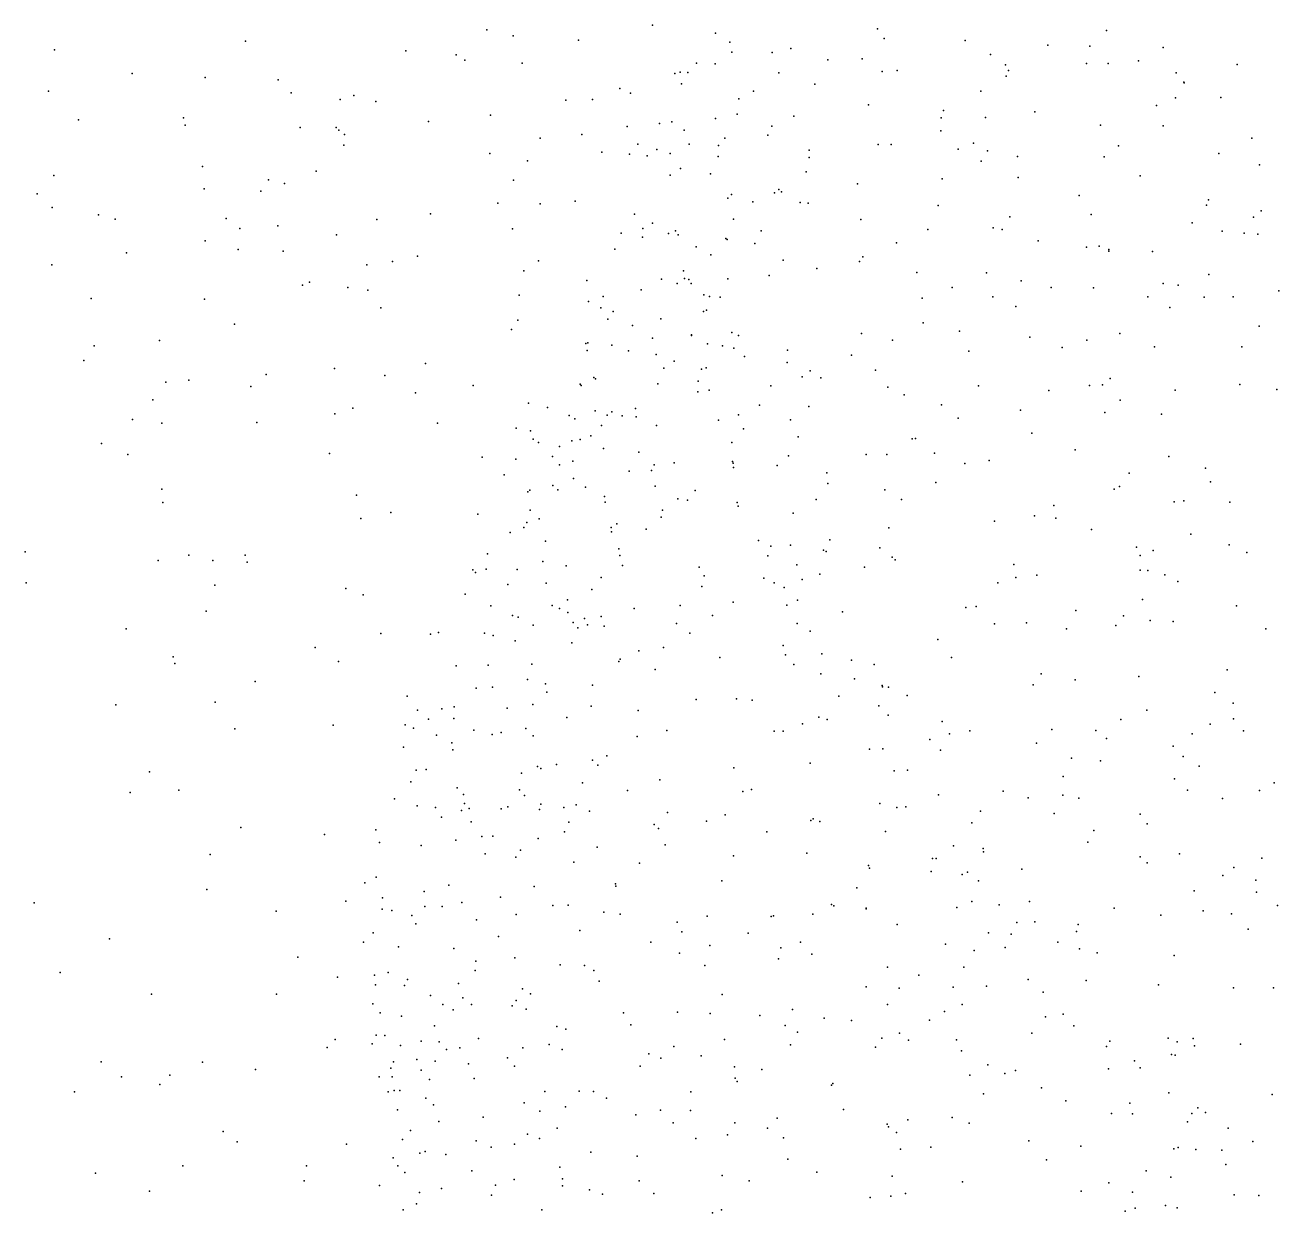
# Model space of a CAD drawing. Header units: metres. Extents: x -25 to 25, y -27.7 to 27.8.
# Drawn here: x -8.985 to -7.572, y -4.011 to -2.673 of the extents above; entities that cross this region are included whole.
import ezdxf

# ---------------------------------------------------------------- set-up
doc = ezdxf.new("R2010")
doc.units = ezdxf.units.M

msp = doc.modelspace()

# ---------------------------------------------------------------- linework, layer by layer
for p in [(-8.4648, -2.678, 2.9682), (-8.4351, -2.6847, 4.7216), (-8.2782, -2.6726, 14.011), (-8.2072, -2.6818, -6.7585), (-8.0244, -2.6769, 14.1461), (-7.7665, -2.6788, 19.264), (-8.7369, -2.6906, 2.7207), (-8.3617, -2.6895, 23.8648), (-8.1908, -2.692, 20.6637), (-8.0172, -2.6878, -10.0457), (-7.9259, -2.6901, 13.8812), (-7.8326, -2.6952, 16.4652), (-7.7854, -2.6963, -7.781), (-7.7028, -2.6978, -7.8459), (-8.9521, -2.7006, -4.893), (-8.5563, -2.7015, -6.5484), (-8.4995, -2.7063, 23.6823), (-8.4895, -2.7122, 21.1731), (-8.1888, -2.7031, -7.1324), (-8.1431, -2.7035, -7.3124), (-8.1221, -2.699, 13.8078), (-8.0807, -2.7119, -6.3151), (-8.0417, -2.7106, -6.2468), (-7.8974, -2.7057, 16.9254), (-7.7305, -2.7128, -17.5725), (-8.4251, -2.7154, 14.034), (-8.2531, -2.727, 24.1833), (-8.2468, -2.7258, 25.7743), (-8.2385, -2.726, -6.4181), (-8.2287, -2.7155, -6.9725), (-8.2077, -2.7162, 17.5384), (-8.1358, -2.7265, 4.2825), (-8.0194, -2.7248, 26.2006), (-8.0023, -2.7238, -7.569), (-7.8802, -2.7174, -6.0673), (-7.877, -2.7237, -7.7089), (-7.789, -2.716, -6.7013), (-7.7647, -2.7159, -5.9529), (-7.6881, -2.7265, 19.1247), (-7.6192, -2.7169, -5.8198), (-8.8645, -2.7272, 19.6543), (-8.7823, -2.7316, -10.2808), (-8.6999, -2.7342, -6.8986), (-8.2454, -2.7387, 17.9479), (-8.0952, -2.7391, 17.1844), (-7.8795, -2.7301, 16.7534), (-7.6793, -2.7369, -5.8521), (-7.6789, -2.7378, -16.5575), (-8.9588, -2.7469, -7.4267), (-8.6853, -2.7489, -8.7707), (-8.6147, -2.752, 2.8237), (-8.3149, -2.7442, 25.506), (-8.303, -2.7492, 3.1471), (-8.1642, -2.7472, -6.4372), (-7.9081, -2.7472, 19.8946), (-7.6888, -2.7546, -9.9979), (-7.6378, -2.7544, 13.9637), (-8.6301, -2.7566, 21.7027), (-8.5901, -2.7588, -10.172), (-8.3758, -2.7572, 21.0391), (-8.3458, -2.7565, 25.2832), (-8.181, -2.7558, 3.9352), (-8.0347, -2.7623, -6.1942), (-7.9502, -2.7688, -4.0998), (-7.7102, -2.7632, -6.8617), (-8.925, -2.7792, -10.2149), (-8.8068, -2.777, -4.0582), (-8.5306, -2.7814, 21.4108), (-8.4608, -2.7742, -10.0818), (-8.2703, -2.7835, -6.8828), (-8.2565, -2.7815, -6.7692), (-8.2073, -2.778, -6.5405), (-8.1827, -2.7731, -7.2743), (-8.1189, -2.7754, -6.3341), (-7.9529, -2.7773, -6.0729), (-7.9029, -2.7766, 16.2978), (-7.8471, -2.7705, -5.9752), (-8.8047, -2.7854, -7.1164), (-8.6752, -2.7881, 23.2453), (-8.6345, -2.7879, 22.542), (-8.6318, -2.7911, 22.0701), (-8.6251, -2.7958, 4.6449), (-8.3577, -2.7959, 18.927), (-8.3067, -2.7868, 18.684), (-8.2424, -2.7912, -7.1217), (-8.1481, -2.7967, 14.2519), (-8.1437, -2.7864, -7.3884), (-7.9531, -2.7919, -7.663), (-7.7733, -2.7854, -5.8719), (-7.7025, -2.7863, -5.8022), (-8.6261, -2.8079, 19.452), (-8.4048, -2.8, -4.1546), (-8.2945, -2.8068, 18.3722), (-8.2368, -2.8068, -9.9562), (-8.2036, -2.8082, 3.545), (-8.1965, -2.8002, 4.4655), (-8.0237, -2.807, 16.934), (-8.0093, -2.8071, -6.1117), (-7.9165, -2.8058, -6.0029), (-7.7531, -2.8087, -7.8595), (-7.6027, -2.8, 16.4141), (-8.4614, -2.8174, 4.6321), (-8.419, -2.8254, 2.9799), (-8.3351, -2.8157, 24.8775), (-8.3039, -2.8181, -6.6478), (-8.2842, -2.8201, 24.5357), (-8.2733, -2.8128, -6.9919), (-8.2582, -2.8172, -6.6463), (-8.2042, -2.8208, -6.4582), (-8.1016, -2.8137, -6.235), (-8.1016, -2.8217, -6.6625), (-7.9335, -2.8124, -17.2863), (-7.9078, -2.8259, -16.8125), (-7.9006, -2.8144, 13.7667), (-7.8668, -2.8208, -5.9301), (-7.7693, -2.8209, 26.3951), (-7.64, -2.8172, -5.696), (-8.7854, -2.8318, -10.1226), (-8.657, -2.8372, -8.6229), (-8.2466, -2.8342, 25.6362), (-8.1051, -2.8381, -7.5123), (-7.594, -2.8302, -5.6156), (-8.9527, -2.8423, 19.9221), (-8.7108, -2.8469, 22.7819), (-8.6929, -2.8513, 19.6002), (-8.4348, -2.8473, 21.3069), (-8.2583, -2.8419, 18.0729), (-8.2126, -2.8403, -7.2854), (-8.047, -2.8515, 16.4078), (-7.9518, -2.846, -17.0637), (-7.8661, -2.8443, 16.1497), (-7.7284, -2.8425, -5.7436), (-8.9716, -2.8629, -8.0336), (-8.7833, -2.8572, -8.4047), (-8.7194, -2.8596, -9.1207), (-8.1931, -2.8675, 17.1825), (-8.1892, -2.8634, -6.3515), (-8.1405, -2.8618, 25.9023), (-8.1358, -2.8578, 4.118), (-8.1327, -2.8606, 13.6983), (-7.7974, -2.8648, 19.7749), (-8.9546, -2.8781, -9.9527), (-8.4525, -2.8732, -6.8146), (-8.4048, -2.8742, 14.0249), (-8.3654, -2.871, -9.8934), (-8.1649, -2.8717, -6.2844), (-8.1117, -2.8726, -4.112), (-8.1027, -2.8733, -6.1758), (-7.9562, -2.876, 20.1211), (-7.6539, -2.8757, -5.6115), (-7.6516, -2.8696, 14.152), (-7.5921, -2.8819, -5.5355), (-8.9026, -2.8864, -9.5786), (-8.8835, -2.8913, -8.1998), (-8.7587, -2.8904, 23.0008), (-8.5887, -2.8917, 21.8199), (-8.5283, -2.8854, -9.873), (-8.2984, -2.8857, -6.7601), (-8.2781, -2.8959, -7.1691), (-8.1867, -2.8913, 20.8259), (-8.0435, -2.8916, -6.0516), (-7.8756, -2.8886, -5.8443), (-7.7837, -2.8861, -9.9305), (-7.6701, -2.8955, -7.0253), (-7.6009, -2.8892, -7.9851), (-8.7431, -2.9019, -9.3455), (-8.7002, -2.8989, -9.8807), (-8.6342, -2.9088, 23.658), (-8.436, -2.9021, 23.9719), (-8.3133, -2.907, 25.0727), (-8.289, -2.902, -6.6097), (-8.2601, -2.9073, -6.4634), (-8.2522, -2.9046, 3.1876), (-8.2491, -2.9091, -7.2922), (-8.1555, -2.9043, 16.6795), (-7.9679, -2.9029, -7.7053), (-7.8943, -2.9011, 19.9801), (-7.884, -2.903, -7.7813), (-7.6361, -2.9048, -17.42), (-7.6114, -2.9072, 19.3724), (-7.5959, -2.9083, -9.8919), (-8.7824, -2.9158, 2.7812), (-8.2894, -2.9117, 25.3101), (-8.2291, -2.9226, -9.8373), (-8.1955, -2.9132, 17.6267), (-8.1939, -2.9143, -7.3931), (-8.1628, -2.9189, -7.4704), (-8.0032, -2.9181, -9.8887), (-7.8435, -2.9157, -5.7634), (-7.789, -2.9228, -17.1767), (-7.7748, -2.9217, -7.8823), (-8.871, -2.9293, 20.0223), (-8.7452, -2.9254, 19.8317), (-8.6942, -2.9275, 23.4998), (-8.5428, -2.9331, 19.3719), (-8.4066, -2.9381, 14.186), (-8.3204, -2.9251, -6.9744), (-8.2123, -2.9316, 16.537), (-8.1307, -2.9377, 3.9261), (-8.041, -2.9336, -7.6377), (-7.764, -2.9255, -5.6575), (-7.764, -2.9273, 14.2775), (-7.7147, -2.9278, -5.5984), (-8.955, -2.9426, -7.5377), (-8.5999, -2.9427, -8.9443), (-8.5711, -2.9392, 23.8172), (-8.4233, -2.9496, 4.5364), (-8.2431, -2.9494, 25.4753), (-8.0931, -2.9468, -6.0263), (-8.0448, -2.9392, 20.5624), (-7.9802, -2.9516, -5.8759), (-7.9016, -2.9517, -6.9278), (-8.6725, -2.9658, -8.4867), (-8.6648, -2.9623, 22.1745), (-8.3522, -2.9604, 13.8822), (-8.2681, -2.9591, 24.7225), (-8.2502, -2.9637, -6.35), (-8.242, -2.9583, 24.418), (-8.2371, -2.9595, 18.3454), (-8.2344, -2.9638, 14.2807), (-8.1933, -2.9585, -6.8679), (-8.1468, -2.9547, -6.1102), (-7.8628, -2.9609, -5.7126), (-7.7026, -2.964, 16.1929), (-7.6857, -2.9657, -16.9613), (-7.6511, -2.9537, -5.4936), (-8.9106, -2.9806, 4.507), (-8.7829, -2.9813, 23.2378), (-8.6216, -2.9684, -9.2136), (-8.5989, -2.9712, -9.499), (-8.4285, -2.977, -4.1007), (-8.3337, -2.9784, -7.0409), (-8.2909, -2.971, 21.0686), (-8.2202, -2.9767, -6.2327), (-8.2139, -2.9785, 18.1926), (-8.2019, -2.9791, -6.1572), (-7.9742, -2.9802, -7.7355), (-7.9406, -2.9683, -5.788), (-7.8946, -2.9787, -7.7962), (-7.8287, -2.9685, -7.8505), (-7.781, -2.9687, -5.6003), (-7.7198, -2.9787, -5.5194), (-7.6564, -2.9794, -7.9728), (-7.6237, -2.9787, 19.5569), (-7.5722, -2.9721, -8.0296), (-8.5844, -2.9911, 4.5227), (-8.3503, -2.9841, -6.8951), (-8.3363, -2.9914, -6.7573), (-8.3226, -2.9952, -7.1557), (-8.2208, -2.9954, 18.7295), (-8.2172, -2.9938, -7.4207), (-7.8685, -2.9898, 26.1823), (-7.6951, -2.9908, 26.3505), (-8.4299, -3.0052, -9.6484), (-8.3286, -3.0041, -6.6139), (-8.2687, -3.0036, 24.9138), (-7.9733, -3.0082, 26.0134), (-8.7493, -3.0098, 22.5112), (-8.4369, -3.0157, 21.4691), (-8.3007, -3.0111, -7.2632), (-8.2343, -3.0224, 24.2577), (-8.2341, -3.0217, 3.3546), (-8.1889, -3.0189, -7.4884), (-8.1813, -3.0225, -5.993), (-8.0426, -3.0201, -7.6783), (-7.9322, -3.0175, -5.7005), (-7.7515, -3.0201, -7.924), (-7.5943, -3.0118, 16.3285), (-8.9072, -3.0342, -7.9492), (-8.8337, -3.028, -7.3172), (-8.3532, -3.0314, -6.9135), (-8.351, -3.0306, -6.8243), (-8.3238, -3.0334, -6.4612), (-8.2781, -3.0254, -7.3382), (-8.2163, -3.0319, 13.8163), (-8.1993, -3.034, 3.6494), (-8.1866, -3.0367, 17.378), (-8.0078, -3.0278, 13.7246), (-7.853, -3.0244, -5.6013), (-7.8164, -3.0358, -5.5383), (-7.7887, -3.0277, 13.8647), (-7.7126, -3.0351, -5.4195), (-7.6141, -3.0353, -5.3264), (-8.9188, -3.0507, -7.6826), (-8.3518, -3.0392, -6.9982), (-8.3051, -3.0398, -6.381), (-8.274, -3.0437, -6.1867), (-8.2538, -3.0515, -6.0875), (-8.1745, -3.0461, 20.8152), (-8.1261, -3.0389, 18.4555), (-8.0537, -3.0445, -5.8056), (-7.9216, -3.0402, -4.0218), (-8.7136, -3.0662, -8.3274), (-8.6366, -3.0596, 20.0109), (-8.5338, -3.0539, -8.6538), (-8.2655, -3.0591, -4.0841), (-8.2231, -3.0603, 25.3333), (-8.2176, -3.0589, 4.2073), (-8.1264, -3.0529, -5.8867), (-8.1003, -3.0622, 25.7324), (-8.027, -3.0614, -9.7533), (-8.8266, -3.0749, -8.1133), (-8.8007, -3.0729, 20.2088), (-8.7308, -3.0798, 23.5072), (-8.5799, -3.0675, -7.053), (-8.4804, -3.0789, -9.4063), (-8.3597, -3.0771, -6.7709), (-8.3585, -3.0786, -7.0736), (-8.3442, -3.0698, -7.158), (-8.3422, -3.0713, -6.5449), (-8.2723, -3.077, -7.3906), (-8.2268, -3.074, -9.6822), (-8.1446, -3.079, 17.9884), (-8.1093, -3.0691, -7.6266), (-8.0883, -3.07, 18.6124), (-7.9108, -3.0792, -5.5874), (-7.7856, -3.0786, -5.4283), (-7.771, -3.0781, -4.0311), (-7.7625, -3.0709, 16.0981), (-7.6162, -3.0776, -5.268), (-8.5453, -3.087, 19.8603), (-8.227, -3.0859, -7.4801), (-8.2142, -3.084, -5.9447), (-8.013, -3.0807, -5.7039), (-7.9944, -3.0892, -7.7719), (-7.8315, -3.0845, -7.8735), (-7.689, -3.0842, -5.3219), (-7.5746, -3.0833, 26.3905), (-8.8412, -3.0948, 22.9079), (-8.6158, -3.1044, -4.1074), (-8.418, -3.0988, -6.9751), (-8.3966, -3.1036, 19.3386), (-8.3427, -3.1072, -6.2262), (-8.3238, -3.1083, 16.6906), (-8.2972, -3.1045, 3.2137), (-8.1574, -3.1011, 25.5222), (-8.1021, -3.1026, 18.824), (-7.9524, -3.1005, 16.0533), (-7.8634, -3.1066, 20.1604), (-7.7511, -3.0952, 14.0199), (-8.8642, -3.1172, -4.1525), (-8.831, -3.1211, 23.1741), (-8.724, -3.1203, 22.3098), (-8.6361, -3.1107, 22.0403), (-8.5206, -3.1211, 21.7448), (-8.3719, -3.1124, -6.7056), (-8.3658, -3.1165, -6.6139), (-8.3293, -3.1122, -6.1487), (-8.3122, -3.1128, -6.0746), (-8.2967, -3.1141, 16.3055), (-8.2036, -3.1178, 19.011), (-8.1814, -3.112, -7.5625), (-8.1225, -3.1174, 17.8334), (-7.9337, -3.1154, -7.0254), (-7.7683, -3.1092, -5.3595), (-7.7044, -3.1109, -7.1412), (-8.4317, -3.1268, -9.0175), (-8.4157, -3.1299, 21.3465), (-8.3476, -3.1355, 16.5025), (-8.3356, -3.124, -7.2886), (-8.2736, -3.124, 17.0117), (-8.1756, -3.1277, -5.829), (-8.1139, -3.1367, -5.7415), (-7.8505, -3.1324, -5.4288), (-8.8992, -3.1443, 20.3588), (-8.4126, -3.1393, -8.7795), (-8.4067, -3.1431, 3.0054), (-8.383, -3.1476, -6.7777), (-8.3689, -3.1411, 4.3661), (-8.3596, -3.1395, 21.1475), (-8.3332, -3.1499, -6.0176), (-8.1888, -3.1429, 13.949), (-7.9854, -3.1388, 20.5049), (-7.9819, -3.1386, 18.5167), (-8.8694, -3.1565, 4.4108), (-8.6421, -3.1554, 23.7492), (-8.47, -3.1595, -4.0835), (-8.4321, -3.1617, 19.7513), (-8.391, -3.1586, 19.5563), (-8.3679, -3.1639, -6.1109), (-8.2934, -3.154, -7.4059), (-8.1879, -3.1645, 17.2292), (-8.1247, -3.1582, 17.493), (-8.0372, -3.1566, -4.0433), (-8.014, -3.1564, 18.2825), (-7.9603, -3.1551, 18.7028), (-7.8986, -3.1632, -7.871), (-7.8019, -3.1514, -7.9216), (-7.6964, -3.1587, -5.2327), (-8.3829, -3.1683, -7.0267), (-8.3046, -3.1754, -5.942), (-8.2791, -3.1746, 19.2548), (-8.2761, -3.1683, 9.2481), (-8.2539, -3.166, 3.7513), (-8.1871, -3.1662, -6.9856), (-8.187, -3.1712, 24.3629), (-8.1375, -3.1689, -7.655), (-8.0815, -3.1772, -7.7301), (-7.9261, -3.1665, -5.4802), (-7.7411, -3.1776, -7.9645), (-7.6548, -3.1718, -8.0117), (-8.4454, -3.1794, -8.6021), (-8.3906, -3.1916, -6.9242), (-8.3671, -3.1836, -9.248), (-8.2753, -3.1921, 4.0114), (-8.0805, -3.1893, -9.5879), (-7.9587, -3.1881, -7.8426), (-7.7517, -3.1925, -9.6158), (-7.6492, -3.1873, 16.2051), (-8.8312, -3.1956, -7.7213), (-8.6116, -3.2023, -7.1767), (-8.4187, -3.1985, -6.4318), (-8.4164, -3.1966, -6.2191), (-8.3849, -3.1963, -7.0934), (-8.3536, -3.1934, -7.2951), (-8.3323, -3.2038, 9.425), (-8.2495, -3.2065, -4.1469), (-8.2299, -3.1971, -5.8111), (-8.0936, -3.2071, -5.6392), (-8.0162, -3.1962, 18.1116), (-7.9974, -3.2073, 18.9772), (-7.758, -3.1955, -5.2437), (-8.83, -3.2106, 22.5681), (-8.4161, -3.2194, 24.0285), (-8.3313, -3.2103, -7.3644), (-8.2669, -3.2192, -9.4098), (-8.2386, -3.2081, -7.5402), (-8.1829, -3.2108, 24.7586), (-8.1817, -3.2148, 25.1148), (-7.8257, -3.2139, 25.9862), (-7.6904, -3.21, -5.1674), (-7.6792, -3.2088, 26.1936), (-7.6277, -3.2101, 19.8932), (-8.6069, -3.2286, 4.4034), (-8.5732, -3.2218, 2.9541), (-8.4748, -3.2238, -7.0816), (-8.4197, -3.2333, -6.6386), (-8.4057, -3.2289, -6.7603), (-8.3185, -3.2348, 3.4342), (-8.2683, -3.2272, 20.9512), (-8.1196, -3.2227, 16.0271), (-7.8927, -3.2317, -9.5553), (-7.8478, -3.2257, 13.9606), (-7.8236, -3.2282, -5.2931), (-8.4386, -3.2443, 21.4801), (-8.4231, -3.2386, -6.1131), (-8.3246, -3.2388, 16.8607), (-8.3243, -3.2438, -5.8943), (-8.2852, -3.2407, -9.0162), (-8.0119, -3.2391, 20.6342), (-7.7835, -3.2411, -7.958), (-7.6713, -3.2463, -9.4889), (-8.3988, -3.2541, -7.0286), (-8.3159, -3.2627, 3.8679), (-8.1588, -3.2535, 9.4705), (-8.1446, -3.26, -5.6472), (-8.1228, -3.2588, 14.2179), (-8.0783, -3.2526, -5.5775), (-8.022, -3.2617, 25.5501), (-7.7327, -3.2609, -4.3246), (-7.6284, -3.2584, -8.0359), (-8.9852, -3.2661, 20.46), (-8.8353, -3.2758, 23.1909), (-8.8007, -3.2698, -4.2342), (-8.7736, -3.276, 20.3759), (-8.7373, -3.2699, -7.4702), (-8.7349, -3.2777, -7.892), (-8.4639, -3.2684, -6.4283), (-8.4016, -3.277, -5.9682), (-8.3151, -3.2704, -7.4393), (-8.148, -3.2706, -7.6812), (-8.0854, -3.2642, -7.7493), (-8.0826, -3.266, 25.3844), (-8.0081, -3.2723, 17.9667), (-8.0047, -3.2752, 13.9487), (-7.7285, -3.2705, 18.7019), (-7.7138, -3.2646, -7.9989), (-7.6082, -3.2669, -7.2906), (-8.4807, -3.2864, -6.2687), (-8.4776, -3.2895, 20.0757), (-8.4656, -3.2858, -6.5285), (-8.4305, -3.2863, -4.2219), (-8.3754, -3.2821, 9.6591), (-8.3121, -3.2815, -5.832), (-8.2257, -3.2834, -7.5863), (-8.1153, -3.281, 24.4639), (-8.0894, -3.2915, 9.1989), (-8.0393, -3.2836, -5.4983), (-7.871, -3.2806, -7.916), (-7.7284, -3.287, -5.1152), (-7.7199, -3.2874, 18.3866), (-8.984, -3.3012, -4.3007), (-8.7713, -3.3037, 23.4173), (-8.4412, -3.3029, -6.7953), (-8.3979, -3.3016, -7.1416), (-8.3359, -3.295, 9.0851), (-8.2227, -3.3052, 9.706), (-8.2198, -3.2932, -5.7013), (-8.1525, -3.2959, 24.9588), (-8.141, -3.301, -9.1697), (-8.1093, -3.2973, 20.7528), (-7.889, -3.3013, 20.4838), (-7.8687, -3.295, 16.0698), (-7.8452, -3.2924, -5.2472), (-7.7006, -3.2923, 20.1309), (-7.6863, -3.2995, -9.3147), (-8.6236, -3.3074, -7.3104), (-8.6042, -3.3148, -8.1479), (-8.4892, -3.3139, -6.1732), (-8.3738, -3.3202, 3.261), (-8.3466, -3.3087, 3.6596), (-8.1299, -3.3065, -8.9588), (-7.7259, -3.3201, 18.9146), (-8.7813, -3.3332, 22.4201), (-8.4602, -3.3271, -6.0042), (-8.3913, -3.3267, 4.2254), (-8.3831, -3.3299, -5.8789), (-8.3736, -3.3346, -7.3219), (-8.2989, -3.3299, -7.5138), (-8.2469, -3.3266, 17.03), (-8.1871, -3.3228, 19.4661), (-8.1268, -3.3262, -4.4912), (-8.1147, -3.3208, -8.8019), (-8.0642, -3.334, 17.594), (-7.925, -3.329, -5.3125), (-7.9135, -3.328, -9.2461), (-7.8012, -3.3323, 25.7882), (-7.62, -3.327, 18.5107), (-8.4359, -3.3379, -7.1892), (-8.4296, -3.3397, -7.0272), (-8.3674, -3.3457, 19.9727), (-8.3546, -3.3415, -4.3622), (-8.3515, -3.3485, -5.7969), (-8.336, -3.3391, -7.4301), (-8.2512, -3.347, 24.1364), (-8.2106, -3.3381, -8.6531), (-8.1152, -3.3471, -7.1613), (-7.8928, -3.3475, -5.2464), (-7.8565, -3.3463, -4.5916), (-7.7475, -3.3382, -9.008), (-7.7174, -3.3435, 18.2207), (-7.6915, -3.3447, -8.0298), (-8.8713, -3.3531, 22.7812), (-8.5843, -3.3583, 23.7946), (-8.5283, -3.3591, -6.3069), (-8.5193, -3.3571, -6.4503), (-8.4676, -3.358, 9.2875), (-8.4577, -3.3604, -6.8568), (-8.4125, -3.349, 16.3881), (-8.3621, -3.3519, 16.7488), (-8.3327, -3.3501, 16.1498), (-8.2362, -3.3578, -5.6574), (-8.1006, -3.3557, -7.7594), (-7.8115, -3.353, 19.0878), (-7.7561, -3.3493, -5.0742), (-7.587, -3.3531, -4.918), (-8.6583, -3.3739, -7.7089), (-8.433, -3.3665, -5.9135), (-8.3691, -3.3688, 21.0913), (-8.2656, -3.3739, 8.8266), (-8.131, -3.3719, -5.5202), (-7.9564, -3.3651, -7.8884), (-8.8185, -3.3846, 4.3761), (-8.6321, -3.3899, 2.9637), (-8.3161, -3.3898, 9.8363), (-8.3144, -3.3871, -4.5056), (-8.2937, -3.3779, -8.4836), (-8.2023, -3.3851, -5.5979), (-8.1281, -3.3822, 16.0348), (-8.0873, -3.3812, 24.6822), (-8.0538, -3.3882, -5.4141), (-7.941, -3.3854, -7.27), (-8.8163, -3.3922, 2.9245), (-8.4995, -3.3945, -6.6476), (-8.4634, -3.3938, 21.7507), (-8.4143, -3.3927, 21.2593), (-8.2752, -3.3989, -7.5641), (-8.1188, -3.3933, 17.2414), (-8.0885, -3.4036, 24.8539), (-8.0285, -3.393, 25.2573), (-7.84, -3.4037, 25.6013), (-7.6306, -3.399, 25.8894), (-8.7258, -3.4125, -4.3303), (-8.4585, -3.4187, -6.9874), (-8.419, -3.4102, -7.1683), (-8.3988, -3.415, 3.5281), (-8.3458, -3.4163, -7.4359), (-8.0505, -3.4095, 8.9666), (-8.0193, -3.4168, 9.1194), (-8.0188, -3.4183, 9.2985), (-8.0123, -3.4189, -7.8495), (-7.8491, -3.4161, -5.1201), (-7.8017, -3.4106, -7.3616), (-7.73, -3.4067, -5.0001), (-8.5546, -3.4288, -6.2431), (-8.4767, -3.42, -4.467), (-8.3973, -3.4244, 3.7614), (-8.2288, -3.4327, -7.6258), (-8.1833, -3.4318, -7.6821), (-8.1658, -3.4332, -5.5213), (-8.068, -3.4289, 17.3971), (-7.9913, -3.4281, 19.3705), (-7.6446, -3.4248, -4.9074), (-8.8829, -3.4388, -4.3611), (-8.771, -3.4356, 23.3196), (-8.5428, -3.4446, -6.4786), (-8.5157, -3.4432, -7.9629), (-8.5015, -3.4409, -5.9762), (-8.4421, -3.4423, -7.3541), (-8.4131, -3.4382, 4.1133), (-8.3472, -3.4402, -5.7423), (-8.2943, -3.4449, -4.6676), (-8.023, -3.4396, 24.4214), (-7.7209, -3.4445, 20.4344), (-7.6237, -3.4367, 19.0136), (-8.6379, -3.4615, 23.5928), (-8.5568, -3.461, -6.3609), (-8.5307, -3.4547, -6.0688), (-8.5022, -3.4541, -6.73), (-8.3745, -3.4528, -7.3666), (-8.1092, -3.4602, -8.515), (-8.0908, -3.4526, -7.7796), (-8.0814, -3.4551, -5.4039), (-8.0126, -3.4502, -4.8273), (-7.9518, -3.4573, -8.6131), (-7.7505, -3.4551, 16.124), (-7.6497, -3.4605, 25.7368), (-7.6234, -3.4544, -8.6839), (-8.7487, -3.4656, 20.4588), (-8.5473, -3.4649, 20.2924), (-8.5215, -3.4728, -6.6424), (-8.4793, -3.4673, -6.9137), (-8.4588, -3.472, -7.0854), (-8.4488, -3.4698, -5.8641), (-8.421, -3.4652, 3.1577), (-8.4128, -3.4734, -7.2317), (-8.2954, -3.4743, 24.0043), (-8.2621, -3.4675, -5.6233), (-8.141, -3.4684, 20.8068), (-8.1308, -3.4684, -5.4555), (-7.9436, -3.4712, 20.6668), (-7.9207, -3.468, -7.9168), (-7.828, -3.4664, -5.0541), (-7.7785, -3.4677, 19.2213), (-7.67, -3.4714, 0.4654), (-7.6121, -3.4679, 20.2819), (-8.5589, -3.4864, -6.1765), (-8.5044, -3.4816, -7.6941), (-8.503, -3.4894, 9.8117), (-8.0337, -3.4885, -5.3213), (-8.0184, -3.4882, 24.2514), (-7.9656, -3.4776, 17.6742), (-7.9535, -3.4898, -5.2106), (-7.8454, -3.4818, -7.9639), (-7.7664, -3.4767, -8.0187), (-7.6912, -3.4853, -4.8451), (-8.3459, -3.5008, -8.0356), (-8.3296, -3.496, -7.5062), (-7.8059, -3.4986, 0.223), (-7.7732, -3.5016, -4.9666), (-7.68, -3.4969, 0.0371), (-8.8449, -3.514, 22.8181), (-8.5443, -3.5123, -6.5754), (-8.5332, -3.5115, 9.5743), (-8.4257, -3.5158, 8.9599), (-8.4076, -3.5081, 16.641), (-8.4039, -3.5105, -7.5646), (-8.3864, -3.5057, -5.7545), (-8.3398, -3.5067, -5.6972), (-8.1864, -3.5097, -5.5021), (-8.1003, -3.5044, 19.5996), (-8.0059, -3.513, 25.0814), (-7.9907, -3.5121, -7.8766), (-7.6619, -3.5078, -4.8506), (-8.5503, -3.5254, -6.0567), (-8.4982, -3.5322, -6.8952), (-8.3569, -3.5266, -7.7869), (-8.2697, -3.5231, -7.4679), (-7.8154, -3.5195, 0.4852), (-7.6898, -3.5222, -7.5163), (-7.5774, -3.5265, -4.7374), (-8.8669, -3.5374, 20.5388), (-8.812, -3.5347, 22.6061), (-8.5688, -3.5444, -6.4679), (-8.491, -3.5395, 9.1468), (-8.428, -3.5346, 3.4238), (-8.4224, -3.5407, -4.7035), (-8.3062, -3.5352, -5.6335), (-8.1763, -3.5362, -7.7028), (-8.1667, -3.534, -8.2562), (-7.9557, -3.54, -4.9705), (-7.883, -3.536, -5.0775), (-7.8549, -3.5435, -8.4406), (-7.8157, -3.5403, 20.6082), (-7.7977, -3.5437, -8.0042), (-7.6754, -3.5348, -8.0589), (-7.6356, -3.544, 19.2042), (-7.5941, -3.535, -8.0874), (-8.5435, -3.5523, 22.0729), (-8.5227, -3.5545, -6.7705), (-8.4934, -3.5576, -6.9739), (-8.49, -3.5498, -5.8863), (-8.4846, -3.5553, 16.2529), (-8.4488, -3.5559, 3.0309), (-8.4411, -3.5535, -7.1986), (-8.4056, -3.5564, 21.3815), (-8.4038, -3.5504, -7.3093), (-8.3782, -3.5545, -7.3864), (-8.3642, -3.5513, 21.1698), (-8.349, -3.5585, -7.4712), (-8.2614, -3.56, 20.9662), (-8.022, -3.5497, -5.2606), (-8.0028, -3.5544, 24.8251), (-7.9928, -3.5534, -8.3506), (-7.9085, -3.5586, 19.451), (-8.516, -3.5652, 9.3091), (-8.4824, -3.5703, -7.0758), (-8.3726, -3.571, -5.6989), (-8.2764, -3.5736, 9.9716), (-8.2172, -3.5699, 15.9733), (-8.1964, -3.5626, -7.9935), (-8.0998, -3.569, 9.7087), (-8.0972, -3.5671, -7.7831), (-8.0894, -3.5701, -7.7636), (-7.9182, -3.5717, -7.9268), (-7.8256, -3.5612, -4.9781), (-7.7285, -3.5619, -0.1207), (-7.7205, -3.5728, -4.9734), (-8.7421, -3.5769, 23.2375), (-8.6479, -3.5848, 22.2921), (-8.5898, -3.5795, -6.2504), (-8.4704, -3.5871, 4.3291), (-8.4581, -3.5866, -5.7992), (-8.3774, -3.5816, 23.8508), (-8.2713, -3.5779, 20.0359), (-8.1493, -3.5817, -5.4069), (-8.0154, -3.5812, 8.8206), (-7.7807, -3.5803, 25.4058), (-8.5857, -3.5938, -6.4068), (-8.539, -3.5972, -5.9608), (-8.4998, -3.591, 23.6994), (-8.4269, -3.6023, 21.8617), (-8.4071, -3.5893, 21.6403), (-8.3406, -3.5989, -5.6379), (-8.2639, -3.5964, -5.5403), (-7.9388, -3.5977, 0.6145), (-7.9055, -3.6006, -7.7874), (-7.7877, -3.5933, -4.9074), (-8.7767, -3.6072, 2.906), (-8.4666, -3.6065, 20.3129), (-8.4323, -3.6103, 3.2436), (-8.3668, -3.616, -7.4261), (-8.2928, -3.617, -4.9216), (-8.1868, -3.6088, -7.6938), (-8.1043, -3.6059, -5.329), (-7.9627, -3.6118, 9.1675), (-7.9584, -3.6118, -8.0891), (-7.9052, -3.6043, 16.0798), (-7.7285, -3.61, -8.0459), (-7.7207, -3.6166, -4.815), (-7.6844, -3.6067, 0.6923), (-7.5915, -3.6115, 20.5027), (-8.0346, -3.6196, -7.8394), (-8.0335, -3.6226, 9.5524), (-7.9642, -3.6266, -7.8994), (-7.9291, -3.6298, 0.1956), (-7.923, -3.6271, 24.4724), (-7.8619, -3.6239, -4.9769), (-7.6354, -3.631, 16.1804), (-7.6232, -3.622, 25.5232), (-8.6023, -3.6391, 20.4238), (-8.5897, -3.6327, -6.3322), (-8.5078, -3.642, -5.8955), (-8.4115, -3.6433, -7.3025), (-8.3199, -3.6403, 8.8025), (-8.3195, -3.6428, 16.8354), (-8.2001, -3.6369, -5.4557), (-8.0477, -3.6449, 19.786), (-7.9108, -3.6368, -5.0339), (-7.5981, -3.6364, -8.2976), (-8.7802, -3.6466, 22.7284), (-8.5825, -3.6563, -6.4639), (-8.5353, -3.6488, 9.4557), (-8.4495, -3.6555, -7.1966), (-7.6679, -3.6481, -4.7323), (-7.5976, -3.6499, -4.652), (-8.9748, -3.6616, 20.5746), (-8.7024, -3.671, 4.4516), (-8.6237, -3.66, -4.6588), (-8.5828, -3.669, -6.1441), (-8.572, -3.6705, -6.064), (-8.5348, -3.6659, -6.772), (-8.5152, -3.6659, -6.8908), (-8.4931, -3.6613, -7.0298), (-8.3905, -3.6649, -5.695), (-8.3732, -3.6644, 10.0547), (-8.3329, -3.6723, -7.5074), (-8.0764, -3.6638, 23.9438), (-8.0738, -3.6651, 19.9443), (-8.0375, -3.6678, -5.1927), (-8.0374, -3.6685, 0.3643), (-7.9351, -3.6671, 24.0731), (-7.9184, -3.6602, 24.6459), (-7.8874, -3.6639, 24.2693), (-7.8532, -3.6601, -0.1695), (-7.7579, -3.6679, -7.9133), (-7.6577, -3.6709, -0.2888), (-7.5737, -3.6648, -7.7676), (-8.5493, -3.6761, 23.4594), (-8.5447, -3.6853, -5.9683), (-8.4765, -3.6808, -5.822), (-8.4317, -3.6748, 3.928), (-8.3146, -3.6746, -5.584), (-8.2503, -3.6834, -5.5079), (-8.2166, -3.6766, 16.9842), (-8.1444, -3.6772, 0.5339), (-8.1418, -3.6764, -5.36), (-8.0975, -3.6744, 17.1603), (-8.0026, -3.6862, -5.1312), (-7.8675, -3.6841, -7.9509), (-7.8474, -3.6832, 25.1897), (-7.7984, -3.6862, 17.6729), (-7.7052, -3.6755, -8.1219), (-7.6256, -3.6743, -8.0792), (-8.5928, -3.6957, -6.2129), (-8.4515, -3.6997, 15.8305), (-8.3601, -3.6929, 21.5306), (-8.2449, -3.6943, -7.6134), (-8.1702, -3.6958, 9.8746), (-7.8995, -3.6955, 24.9817), (-7.8741, -3.6972, -4.9299), (-7.8002, -3.6942, -4.8481), (-7.6068, -3.6914, 17.7946), (-8.8901, -3.7023, -4.5612), (-8.6037, -3.7062, 23.2995), (-8.5643, -3.7114, -6.6026), (-8.502, -3.7132, -6.9714), (-8.2801, -3.7062, 20.2618), (-8.2134, -3.7098, -5.4504), (-8.1336, -3.7123, 8.761), (-8.1112, -3.706, -5.2719), (-7.948, -3.7085, 9.3259), (-7.9157, -3.7155, 8.8071), (-7.8806, -3.7121, 9.0309), (-7.8214, -3.7062, -5.1205), (-7.7969, -3.7136, 20.6833), (-8.6779, -3.7231, 23.1207), (-8.4771, -3.7276, -7.1084), (-8.4332, -3.7238, 4.1281), (-8.2478, -3.7184, 15.8942), (-8.136, -3.7247, 20.1813), (-8.0985, -3.7196, 20.8743), (-7.7769, -3.718, -8.0127), (-7.6903, -3.7212, 25.368), (-8.9457, -3.7403, 4.3785), (-8.5915, -3.7432, -4.7852), (-8.5762, -3.7404, -6.5251), (-8.4781, -3.7379, 16.5617), (-8.3822, -3.7316, -7.3685), (-8.3548, -3.7322, -5.6268), (-8.3441, -3.738, 21.8101), (-8.2191, -3.7325, 21.0235), (-8.0134, -3.7341, 16.0284), (-7.978, -3.7432, 0.8789), (-7.9273, -3.7343, -4.9696), (-8.633, -3.7455, 2.8666), (-8.5904, -3.7543, -6.3795), (-8.5577, -3.7549, 4.4374), (-8.5542, -3.7482, -6.676), (-8.4966, -3.7528, -5.8541), (-8.3383, -3.75, -7.477), (-8.0375, -3.7564, -7.8233), (-8.0002, -3.7578, -5.0639), (-7.9392, -3.7569, 19.9398), (-7.9017, -3.7556, 19.765), (-7.8547, -3.7482, 17.5161), (-7.7894, -3.7492, -4.7956), (-7.7079, -3.7543, -4.6996), (-7.6233, -3.7576, -4.6023), (-7.5782, -3.7577, 19.4721), (-8.8429, -3.7646, 2.8621), (-8.7019, -3.7646, 22.849), (-8.5283, -3.7661, -6.836), (-8.4917, -3.7689, -7.0377), (-8.4316, -3.7719, -5.7398), (-8.4245, -3.7586, -7.2497), (-8.4156, -3.7644, 8.8251), (-8.1998, -3.7652, -7.6597), (-7.8379, -3.7624, -7.9644), (-8.5933, -3.7754, -6.294), (-8.585, -3.7859, -6.468), (-8.5145, -3.7763, 15.6483), (-8.5026, -3.7822, 22.2739), (-8.4822, -3.7765, 2.8981), (-8.4361, -3.7779, 3.5947), (-8.4205, -3.7814, 3.1677), (-8.3107, -3.7858, 21.4111), (-8.2499, -3.7848, -7.5979), (-8.2133, -3.7863, 23.6614), (-8.1203, -3.7818, -5.249), (-8.0133, -3.7765, 9.527), (-7.9492, -3.7843, -5.1838), (-7.9293, -3.7765, -7.9053), (-8.5611, -3.7894, -5.9966), (-8.5239, -3.8004, -5.9081), (-8.3026, -3.7992, -7.534), (-8.1571, -3.7886, 0.8953), (-8.1285, -3.8, 17.0763), (-8.0847, -3.7918, 9.7178), (-8.0537, -3.7943, -5.1139), (-7.9659, -3.7939, -4.977), (-7.8351, -3.7901, 24.8341), (-7.8152, -3.7871, 24.57), (-7.8034, -3.8005, 25.0452), (-8.5897, -3.8109, -6.1867), (-8.5798, -3.8114, -6.1102), (-8.4741, -3.8146, -7.1028), (-8.386, -3.801, -5.668), (-8.3758, -3.8043, 0.5902), (-8.1149, -3.8076, -7.7458), (-8.0197, -3.8142, 17.2028), (-7.9997, -3.8088, -7.8516), (-7.8505, -3.8088, -4.8215), (-7.697, -3.8142, -8.0394), (-7.6689, -3.8147, 17.5801), (-8.6449, -3.8246, 16.0655), (-8.6358, -3.8157, 22.6055), (-8.5942, -3.8208, 9.8264), (-8.5621, -3.8224, -6.6204), (-8.539, -3.8177, 16.4034), (-8.5184, -3.8184, 8.9941), (-8.5102, -3.8272, -6.9085), (-8.4953, -3.825, -6.9922), (-8.4243, -3.8252, -7.2253), (-8.3945, -3.8215, -7.3084), (-8.3801, -3.8272, 23.4315), (-8.254, -3.8235, 10.1644), (-8.1969, -3.8159, 20.3551), (-8.1226, -3.8219, 0.2436), (-8.0269, -3.8245, -5.0399), (-7.9897, -3.8166, -0.0174), (-7.9356, -3.8163, -4.913), (-7.9298, -3.8285, 20.2623), (-7.7666, -3.8238, -4.7136), (-7.7629, -3.8177, 24.3025), (-7.6867, -3.8183, 19.5637), (-7.6673, -3.8229, -4.6058), (-7.6155, -3.8209, -4.549), (-8.8995, -3.841, 20.5662), (-8.7852, -3.8413, 4.5095), (-8.5699, -3.8409, -6.5404), (-8.5437, -3.8382, -6.7142), (-8.5229, -3.8403, -6.8359), (-8.4855, -3.8431, 23.2778), (-8.4417, -3.8363, -5.0082), (-8.2822, -3.8318, -5.5002), (-8.2686, -3.8367, 21.7015), (-8.2234, -3.8343, -5.4209), (-7.7349, -3.8398, 23.8549), (-7.6932, -3.8326, 16.1321), (-7.6892, -3.8336, 25.2267), (-8.8219, -3.8561, 15.2587), (-8.7255, -3.8496, 15.8724), (-8.5731, -3.8482, 10.1417), (-8.5387, -3.8504, 9.3965), (-8.4338, -3.8458, -5.7501), (-8.2922, -3.846, 0.4178), (-8.1857, -3.8464, -7.6521), (-8.1549, -3.8496, -5.2692), (-7.9206, -3.856, 23.6519), (-7.9003, -3.8442, 17.3052), (-7.8812, -3.854, -0.2692), (-7.8689, -3.8507, -7.9237), (-7.7641, -3.8487, 17.4302), (-7.7285, -3.8477, 24.1396), (-8.8765, -3.8577, 15.4662), (-8.8333, -3.8664, 15.615), (-8.586, -3.8577, -6.2684), (-8.5715, -3.8577, 23.0526), (-8.5295, -3.861, -5.9447), (-8.4791, -3.8597, -5.8283), (-8.1848, -3.8592, -5.3531), (-8.1828, -3.8631, 9.9488), (-8.0765, -3.8671, -5.0659), (-8.075, -3.8653, 23.603), (-7.8397, -3.8702, -4.7533), (-8.9294, -3.8746, -4.8395), (-8.5761, -3.8748, -6.4552), (-8.5694, -3.8731, 9.6018), (-8.5627, -3.8731, -6.0593), (-8.5334, -3.8817, 20.508), (-8.3996, -3.8743, 4.1766), (-8.3607, -3.8741, 10.2903), (-8.3445, -3.8742, -7.3794), (-8.3301, -3.8818, -5.5742), (-8.235, -3.8749, 21.302), (-7.905, -3.877, 9.305), (-7.8123, -3.8849, 20.7745), (-7.6964, -3.8757, 0.9938), (-7.5797, -3.8779, 19.665), (-8.5656, -3.8949, 10.2935), (-8.525, -3.8894, -6.7663), (-8.4227, -3.887, -7.179), (-8.405, -3.8967, 3.7115), (-8.376, -3.8915, -7.3158), (-8.2692, -3.8953, 20.4923), (-8.2352, -3.8956, -7.5704), (-8.0628, -3.8947, 15.9513), (-7.7609, -3.8992, 20.3288), (-7.7401, -3.8876, -4.6448), (-7.7372, -3.8997, -7.9902), (-7.6705, -3.899, 20.0775), (-7.6636, -3.8928, -8.0321), (-7.655, -3.898, -6.229), (-8.519, -3.9082, 15.4685), (-8.4689, -3.9034, -7.0069), (-8.2969, -3.9005, -5.4949), (-8.2547, -3.9098, 22.0528), (-8.1853, -3.9098, -5.2995), (-8.1376, -3.9044, -5.172), (-8.0136, -3.9113, -4.9213), (-7.9905, -3.9062, 1.0019), (-7.9404, -3.9035, -4.8407), (-7.9213, -3.9099, -7.8701), (-7.6751, -3.9087, 23.5837), (-8.762, -3.9195, -4.8322), (-8.5508, -3.9182, -6.5921), (-8.4189, -3.9225, 22.4046), (-8.4053, -3.9273, -5.7311), (-8.3854, -3.9158, 3.988), (-8.2293, -3.9272, -5.3888), (-8.1937, -3.9231, -5.2128), (-8.1484, -3.9158, -7.6607), (-8.1305, -3.9267, 0.0952), (-8.0121, -3.9143, -7.7985), (-8.003, -3.9205, 20.539), (-7.6294, -3.9158, 23.9476), (-8.7461, -3.9311, 20.5567), (-8.6231, -3.9337, -4.93), (-8.5599, -3.9284, -6.1097), (-8.5342, -3.9421, -6.6761), (-8.4768, -3.9298, 8.8566), (-8.4598, -3.937, -5.8221), (-8.4335, -3.9337, -7.1125), (-7.9987, -3.9393, 23.4575), (-7.9645, -3.9372, 9.4439), (-7.8542, -3.9301, -4.7156), (-7.7954, -3.9358, -4.6591), (-7.6908, -3.939, -4.5588), (-7.6858, -3.9373, 24.6831), (-7.6658, -3.9398, -6.4112), (-7.6367, -3.9406, 20.24), (-7.6017, -3.9308, -8.0468), (-8.5702, -3.949, -6.303), (-8.5404, -3.9438, -6.0061), (-8.5112, -3.9455, 22.7452), (-8.3477, -3.9428, 23.2196), (-8.2956, -3.9471, -7.4342), (-8.1255, -3.9507, -5.0784), (-7.8342, -3.9514, 8.7783), (-8.9057, -3.9663, 15.7076), (-8.8076, -3.9582, 2.8009), (-8.668, -3.9583, 4.6311), (-8.5653, -3.958, 0.563), (-8.5572, -3.9655, 9.1347), (-8.4819, -3.9638, -5.8832), (-8.3824, -3.9596, 3.3322), (-8.1996, -3.9691, 23.285), (-8.0929, -3.9651, -4.975), (-8.0079, -3.9697, 8.7563), (-7.7217, -3.9636, -6.0213), (-7.632, -3.9565, -4.4866), (-8.6705, -3.9749, 10.0004), (-8.5859, -3.9803, 10.5288), (-8.5158, -3.9835, -6.7338), (-8.4551, -3.9799, 0.4194), (-8.434, -3.9737, 22.558), (-8.3797, -3.9807, -7.2509), (-8.3796, -3.9727, -5.6827), (-8.293, -3.9751, 0.2787), (-8.1691, -3.975, -5.1715), (-7.9289, -3.9761, 16.0079), (-7.7637, -3.9774, -7.943), (-7.6939, -3.9708, 23.3022), (-8.8448, -3.9865, -4.9438), (-8.5407, -3.9881, -6.5856), (-8.4594, -3.9911, -6.9665), (-8.3492, -3.985, -7.3291), (-8.3343, -3.99, 8.8005), (-8.2765, -3.9895, -5.4484), (-8.0328, -3.9937, -7.7478), (-8.0095, -3.9924, 17.0754), (-7.993, -3.9894, 21.006), (-7.7951, -3.9868, -6.2839), (-7.7373, -3.9878, 16.093), (-7.6225, -3.9908, -8.0156), (-7.5949, -3.9915, 24.4018), (-8.559, -4.0079, -6.3694), (-8.5441, -4.001, -6.0947), (-8.4029, -4.0076, -5.7469), (-8.2107, -4.0112, -7.5452), (-8.2002, -4.0077, -5.2471), (-7.7455, -4.0093, -4.5624), (-7.7341, -4.006, 20.5235), (-7.6999, -4.0029, -7.9684), (-7.6868, -4.0055, 20.8231)]:
    msp.add_point(p)

doc.saveas('drawing.dxf')
